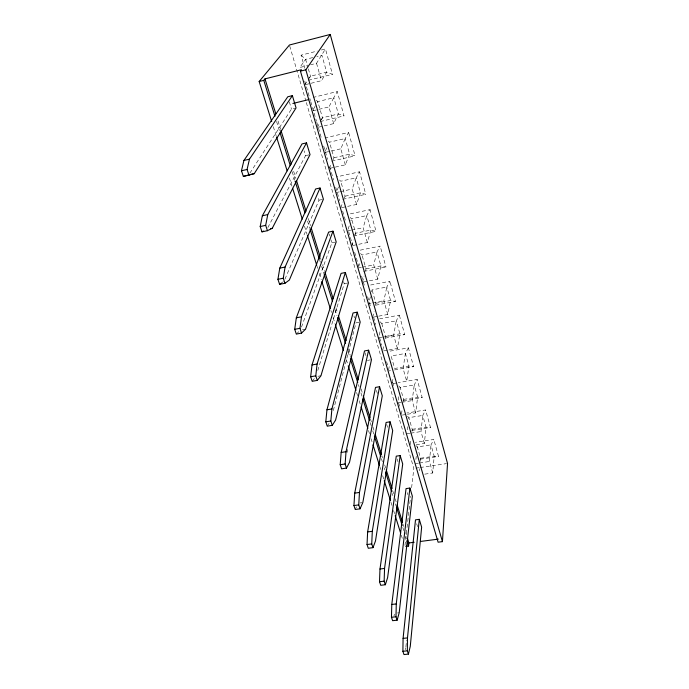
<?xml version="1.0" encoding="UTF-8"?>
<svg xmlns="http://www.w3.org/2000/svg" width="689" height="689" viewBox="0 0 689 689"><rect width="100%" height="100%" fill="white"/><g stroke="black" fill="none" stroke-linecap="round" stroke-linejoin="round"><path stroke-width="0.52" stroke-dasharray="3.44 2.58" d="M424.751 474.153L432.718 472.99L434.173 456.187L430.995 444.861L433.82 439.47L415.389 442.312M432.718 472.99L429.454 461.484L430.995 444.861L417.327 446.954L415.992 445.516M405.899 646.833L406.536 640.443M416.259 444.715L424.346 443.466L426.035 427.137L422.762 415.433L425.63 409.964L406.923 412.987M419.231 470.828L419.455 468.727M420.238 461.38L420.574 458.228L417.327 446.954L417.086 449.03M424.346 443.466L420.97 431.564L422.762 415.433L408.878 417.655L407.535 416.208M415.906 459.425L416.259 456.307M404.96 545.43L410.635 496.244M411.617 487.691L413.839 468.442L306.114 101.808M407.475 414.235L415.682 412.918L417.62 397.097L414.235 384.987L417.164 379.45L398.173 382.662M410.325 444.62L410.963 439.513M411.988 431.348L412.237 429.307L408.878 417.655L408.482 420.686M415.682 412.918L412.186 400.593L414.235 384.987L400.145 387.356L398.785 385.909M407.268 429.764L407.673 426.732M401.472 414.175L402.238 408.904M403.315 401.515L403.625 399.405L400.145 387.356L399.663 390.474M398.698 396.718L397.734 402.97L400.826 402.454M392.291 382.722L393.324 376.616M388.94 349.978L397.407 348.479L399.913 333.82L396.27 320.841L399.319 315.149L379.648 318.809M388.587 370.027L389.483 365.015M397.407 348.479L393.652 335.233L396.27 320.841L381.749 323.52L379.665 321.358M382.791 350.064L383.825 344.819M385.065 338.532L385.478 336.439L381.749 323.52M378.726 316.156L387.761 314.468L390.577 300.482L386.805 287.02L389.914 281.258L369.933 285.143M380.027 331.753L378.735 337.937L381.723 337.395M387.761 314.468L383.868 300.731L386.805 287.02L372.051 289.871L371.578 291.835M347.006 452.57L347.704 449.426M372.706 317.276L374.075 311.273M375.453 305.261L375.91 303.263L372.051 289.871M363.473 281.973L377.753 279.174L380.896 265.911L376.986 251.959L380.156 246.111L357.72 250.675M370.381 296.744L368.71 303.608L371.741 303.031M405.184 649.727L405.657 647.798M377.753 279.174L373.714 264.912L376.986 251.959L362.001 254.99L359.865 252.837M333.321 410.575L356.015 322.831L360.192 322.047M362.448 282.171L364.093 276.031M365.454 270.923L366.005 268.874L362.001 254.99M352.846 245.508L367.366 242.528L370.854 230.057L366.798 215.571L370.036 209.645L347.239 214.503M358.59 266.988L360.011 261.984M393.936 616.061L394.461 614.2M367.366 242.528L363.163 227.714L366.798 215.571L351.571 218.801L349.401 216.647M317.775 370.501L344.199 283.661L343.578 281.612M351.803 245.723L353.612 239.944M355.119 235.13L355.722 233.209L351.571 218.801L350.89 220.824M349.194 225.906L347.497 230.987L350.632 230.333M341.735 207.639L356.566 204.452L360.433 192.842L356.222 177.796L359.529 171.785L336.353 176.944M356.566 204.452L352.191 189.044L356.222 177.796L340.745 181.224L339.281 179.795M301.498 327.077L331.865 242.821L330.978 239.893M340.745 207.845L342.898 202.015M344.336 198.131L345.051 196.184L340.745 181.224M338.506 186.874L336.266 192.532L339.255 191.878M335.276 167.108L345.335 164.843L349.607 154.172L345.232 138.541L348.617 132.443L325.053 137.938M284.953 279.123L318.998 200.189L317.767 196.115M345.335 164.843L340.788 148.815L345.232 138.541L329.488 142.184L328.016 140.771M329.239 168.469L331.392 163.594M333.114 159.684L333.976 157.738L329.488 142.184M355.257 509.49L356.463 506.803M326.819 147.834L324.588 152.536L340.788 148.815M318.301 127.25L333.64 123.624L338.351 113.978L333.803 97.717L337.257 91.534L313.297 97.382M309.628 77.84L310.472 76.203L308.19 68.28M267.883 227.542L305.546 155.645L304.073 150.753M333.64 123.624L328.911 106.933L333.803 97.717L317.793 101.602L315.648 105.322M317.276 127.491L319.627 123.073M321.513 119.541L322.452 117.767L317.793 101.602L316.294 100.198M408.396 347.859L405.408 353.474L403.082 368.503L406.708 381.267L408.921 366.005L405.408 353.474L391.111 355.989L394.702 368.469L408.921 366.005L413.607 366.643L408.396 347.859L389.018 351.295M321.384 49.996L325.449 48.962L316.535 63.293L310.61 64.783M321.16 120.024L322.452 117.767L338.351 113.978L344.018 115.89L337.257 91.534M315.114 106.252L312.427 110.903L328.911 106.933M311.058 83.266L321.47 80.691L326.646 72.164L321.909 55.241L316.819 56.532M249.909 173.103L291.481 109.051L295.142 108.164M327.258 426.147L329.523 422.641M304.814 84.816L307.638 80.51M308.207 79.648L310.472 76.203L326.646 72.164L332.477 74.309L325.449 48.962M354.602 234.613L355.722 233.209L370.854 230.057L376.056 231.34L370.036 209.645M312.186 381.284L315.295 377.408M296.322 334.079L299.732 330.754M281.112 283.257L283.351 281.637M304.857 68.245L301.076 55.18L317.319 51.038M312.746 57.566L305.623 59.375L299.758 67.522L306.665 65.782M308.353 80.303L332.477 74.309M305.847 84.558L310.016 83.524M320.299 121.522L344.018 115.89M305.546 155.645L310.041 154.612M333.976 157.738L349.607 154.172L355.111 155.86L348.617 132.443M331.779 161.157L355.111 155.86M330.246 168.245L334.268 167.341M340.254 191.663L352.191 189.044M318.998 200.189L323.408 199.224M345.051 196.184L360.433 192.842L365.781 194.315L359.529 171.785M342.829 199.293L365.781 194.315M351.674 230.109L363.163 227.714M353.474 236.026L376.056 231.34M331.865 242.821L336.198 241.925M358.306 267.987L361.389 267.366M362.414 267.168L373.714 264.912M366.005 268.874L380.896 265.911L385.961 267.022L380.156 246.111M363.732 271.423L385.961 267.022M344.199 283.661L348.445 282.834M372.758 302.841L383.868 300.731M375.91 303.263L390.577 300.482L395.503 301.42L389.914 281.258M375.712 305.167L395.503 301.42M302.471 329.704L305.563 329.127M373.705 317.086L377.727 316.337M385.478 336.439L399.913 333.82L404.719 334.604L399.319 315.149M382.714 337.214L393.652 335.233M385.22 338.127L404.719 334.604M383.644 350.925L387.881 350.167M367.366 360.407L370.441 359.865M317.93 376.28L320.953 375.755M388.407 371.035L390.499 370.673M394.409 369.959L413.607 366.643M393.161 383.566L397.329 382.86M403.625 399.405L417.62 397.097L422.193 397.596L417.164 379.45M403.384 400.697L422.193 397.596M401.859 402.29L412.186 400.593M402.342 415.071L406.441 414.408M412.237 429.307L426.035 427.137L430.496 427.507L425.63 409.964M411.953 430.418L430.496 427.507M406.734 433.794L409.783 433.321M410.799 433.157L420.97 431.564M420.574 458.228L434.173 456.187L438.531 456.437L433.82 439.47M420.256 459.175L438.531 456.437M415.433 463.576L418.438 463.129M419.437 462.982L429.454 461.484M415.941 468.132L419.101 467.667M420.161 467.512L446.489 463.619M359.968 502.961L361.863 502.694M397.398 612.977L399.189 612.771M301.076 55.18L305.623 59.375L307.905 67.289M273.309 126.681L276.203 135.914M289.389 178.003L291.964 186.211M304.504 226.242L307.079 234.458M317.043 266.273L317.689 268.331M319.3 273.464L321.229 279.622M330.875 310.412L331.512 312.462M333.123 317.595L335.052 323.752M346.309 359.684L347.919 364.817M356.601 392.532L357.565 395.607M359.176 400.74L360.459 404.848M368.494 430.504L369.459 433.588M371.07 438.721L372.034 441.795M379.751 466.436L380.716 469.51M382.645 475.668L383.937 479.777M391.007 502.359L391.972 505.442M393.583 510.566L394.547 513.649M401.299 535.207L402.264 538.281M278.029 120.98L280.578 129.188M293.635 171.285L295.865 178.477M308.284 218.516L310.515 225.699M320.385 257.531L321.022 259.581M322.616 264.714L324.519 270.872M335.982 307.837L337.576 312.97M348.72 348.901L350.632 355.068M361.139 388.94L362.733 394.082M370.372 418.723L371.328 421.797M372.921 426.93L374.515 432.063M381.835 455.679L382.473 457.737M384.703 464.92L385.659 468.003M392.67 490.585L393.617 493.668M395.21 498.802L396.166 501.885M403.177 524.467L403.814 526.525M405.718 532.683L406.355 534.733M276.565 121.471L279.76 131.754M292.222 171.845L294.78 180.062M307.57 221.186L309.8 228.378M319.713 260.244L320.351 262.302M321.634 266.41L323.864 273.611M335.052 309.585L336.973 315.751M348.16 351.734L349.754 356.868M358.383 384.626L359.029 386.684M360.941 392.851L362.225 396.959M370.208 422.658L371.173 425.742M372.766 430.883L373.731 433.967M381.396 458.641L382.361 461.725M384.273 467.891L384.918 469.95M392.265 493.591L392.902 495.641M395.46 503.866L396.097 505.924M402.815 527.507L403.771 530.599M405.692 536.765L406.329 538.815M289.32 101.894L291.481 109.051M329.213 234.036L329.807 235.991M353.931 315.924L354.525 317.896M365.075 352.828L365.937 355.67M376.427 390.439L377.348 393.471M386.684 424.398L387.562 427.309M397.114 458.969L397.966 461.776M407.285 492.661L407.897 494.685M416.681 523.761L417.56 526.689M289.724 46.034L305.804 100.775M304.762 81.052L310.472 100.654M310.773 101.688L316.492 121.29M316.794 122.323L321.608 138.833M323.709 146.051L327.619 159.46M329.73 166.686L333.64 180.096M335.741 187.322L339.651 200.732M342.666 211.049L345.671 221.367M348.677 231.685L352.587 245.095M354.697 252.312L358.607 265.73M361.613 276.048L364.619 286.366M367.633 296.675L370.639 306.993M373.645 317.31L375.755 324.536M379.665 337.946L381.766 345.172M386.581 361.673L387.786 365.799M392.601 382.309L393.798 386.434M398.612 402.944L399.818 407.07M316.535 63.293L321.47 80.691"/><path stroke-width="1.03" d="M408.422 654.094L407.337 650.821L407.483 637.911L419.291 519.342L415.501 519.851L403.082 638.384L402.893 651.286L403.987 654.55L408.422 654.094L410.274 646.368L421.634 527.163L419.291 519.342M397.14 620.186L395.994 616.767L396.27 603.934L409.912 488.053L406.062 488.604L391.783 604.451L391.464 617.275L392.609 620.686L397.14 620.186L399.189 612.771L412.349 496.166L409.912 488.053M385.332 584.746L384.143 581.163L384.557 568.442L400.188 455.567L396.27 456.161L379.983 569.011L379.518 581.731L380.724 585.297L385.332 584.746L387.606 577.675L402.712 463.998L400.188 455.567M372.99 547.66L371.741 543.914L372.301 531.314L390.077 421.814L386.098 422.452L367.633 531.934L367.03 544.534L368.279 548.272L372.99 547.66L375.488 540.977L392.696 430.573L390.077 421.814M360.054 508.818L358.745 504.891L359.469 492.446L379.561 386.718L375.514 387.407L354.714 493.126L353.939 505.571L355.257 509.49L360.054 508.818L362.81 502.565L382.292 395.831L379.561 386.718M259.159 81.517L263.775 80.355L264.981 78.882L301.455 69.71L300.438 71.139L438.101 542.2L442.441 541.64L447.54 463.464L330.238 34.45L289.423 45.009L259.159 81.517L271.699 121.548M346.498 468.089L345.129 463.973L346.024 451.7L368.624 350.201L364.507 350.934L341.167 452.449L340.211 464.722L341.589 468.83L346.498 468.089L349.521 462.31L371.466 359.684L368.624 350.201M332.262 425.337L330.823 421.013L331.909 408.956L357.229 312.169L353.044 312.961L326.956 409.774L325.802 421.832L327.258 426.147L332.262 425.337L335.586 420.092L360.192 322.047L357.229 312.169M317.302 380.397L315.786 375.849L317.086 364.042L345.361 272.525L341.089 273.378L312.022 364.946L310.661 376.745L312.186 381.284L317.302 380.397L320.953 375.755L348.445 282.834L345.361 272.525M405.769 546.377L408.568 546.015L408.904 542.949L407.63 538.841M301.549 333.114L299.956 328.326L301.498 316.811L332.976 231.177L328.627 232.09L296.322 317.793L294.72 329.299L296.322 334.079L301.549 333.114L305.563 329.127L336.198 241.925L332.976 231.177M284.962 283.282L283.282 278.227L285.074 267.056L320.041 187.994L315.614 188.975L279.786 268.133L277.925 279.303L279.613 284.342L284.962 283.282L289.354 280.044L323.408 199.224L320.041 187.994M267.453 230.694L265.678 225.363L267.754 214.589L306.519 142.864L302.006 143.915L262.345 215.769L260.192 226.535L261.984 231.857L267.453 230.694L272.276 228.292L310.041 154.612L306.519 142.864M248.953 175.118L247.075 169.477L249.461 159.168L292.377 95.65L296.063 107.94L254.241 173.645L243.355 176.401L241.46 170.769L243.923 160.459L287.778 96.779L292.377 95.65M300.438 71.139L305.83 69.787L330.238 34.45M279.613 284.342L281.112 283.257M261.984 231.857L263.62 231.056M243.355 176.401L254.241 173.645M292.868 103.471L308.75 99.604M243.923 160.459L249.461 159.168M241.46 170.769L247.075 169.477M262.345 215.769L267.754 214.589M260.192 226.535L265.678 225.363M270.484 228.67L272.276 228.292M279.786 268.133L285.074 267.056M277.925 279.303L283.282 278.227M296.322 317.793L301.498 316.811M294.72 329.299L299.956 328.326M312.022 364.946L317.086 364.042M310.661 376.745L315.786 375.849M326.956 409.774L331.909 408.956M325.802 421.832L330.823 421.013M341.167 452.449L346.024 451.7M340.211 464.722L345.129 463.973M354.714 493.126L359.469 492.446M353.939 505.571L358.745 504.891M367.633 531.934L372.301 531.314M367.03 544.534L371.741 543.914M408.904 542.949L414.158 542.269M420.462 541.451L438.316 539.125M379.983 569.011L384.557 568.442M379.518 581.731L384.143 581.163M391.783 604.451L396.27 603.934M391.464 617.275L395.994 616.767M403.082 638.384L407.483 637.911M402.893 651.286L407.337 650.821M276.522 136.939L287.141 170.812M292.601 188.269L302.256 219.059M307.397 235.483L316.725 265.248M321.866 281.672L330.229 308.362M335.379 324.786L343.415 350.443M348.238 365.842L355.955 390.474M361.105 406.898L367.857 428.455M372.999 444.879L379.432 465.402M384.255 480.801L390.37 500.309M395.193 515.699L400.653 533.148M264.981 78.882L275.807 113.788M280.897 130.221L291.404 164.103M296.503 180.527L306.054 211.325M311.152 227.758L320.066 256.497M324.838 271.905L333.123 298.595M338.532 316.053L346.179 340.693M350.951 356.092L358.28 379.708M363.37 396.132L370.053 417.689M375.152 434.122L381.517 454.654M386.296 470.053L392.032 488.535M397.122 504.959L402.54 522.417M263.775 80.355L274.963 116.329M280.078 132.779L290.31 165.67M295.099 181.095L305.012 212.961M310.128 229.403L319.395 259.219M324.183 274.635L332.494 301.36M337.61 317.81L345.602 343.51M350.4 358.926L357.746 382.567M362.862 399.017L369.571 420.6M374.368 436.025L380.759 456.583M385.556 471.999L391.628 491.533M396.425 506.949L402.178 525.457M406.966 540.874L408.568 546.015M305.83 69.787L442.441 541.64"/></g></svg>
